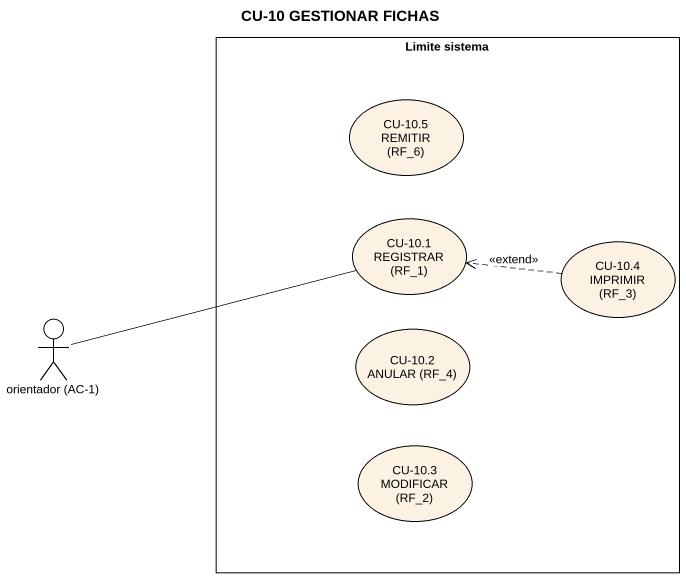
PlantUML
@startuml
title CU-10 GESTIONAR FICHAS
rectangle "Limite sistema" as Limite_sistema {
  usecase "CU-10.5 REMITIR (RF_6)" as CU_10_5_REMITIR_RF_6
  usecase "CU-10.1 REGISTRAR (RF_1)" as CU_10_1_REGISTRAR_RF_1
  usecase "CU-10.4 IMPRIMIR (RF_3)" as CU_10_4_IMPRIMIR_RF_3
  usecase "CU-10.2 ANULAR (RF_4)" as CU_10_2_ANULAR_RF_4
  usecase "CU-10.3 MODIFICAR (RF_2)" as CU_10_3_MODIFICAR_RF_2
}
actor "orientador (AC-1)" as orientador_AC_1
CU_10_4_IMPRIMIR_RF_3 .left.> CU_10_1_REGISTRAR_RF_1 : <<extend>>
orientador_AC_1 -right- CU_10_1_REGISTRAR_RF_1
@enduml
